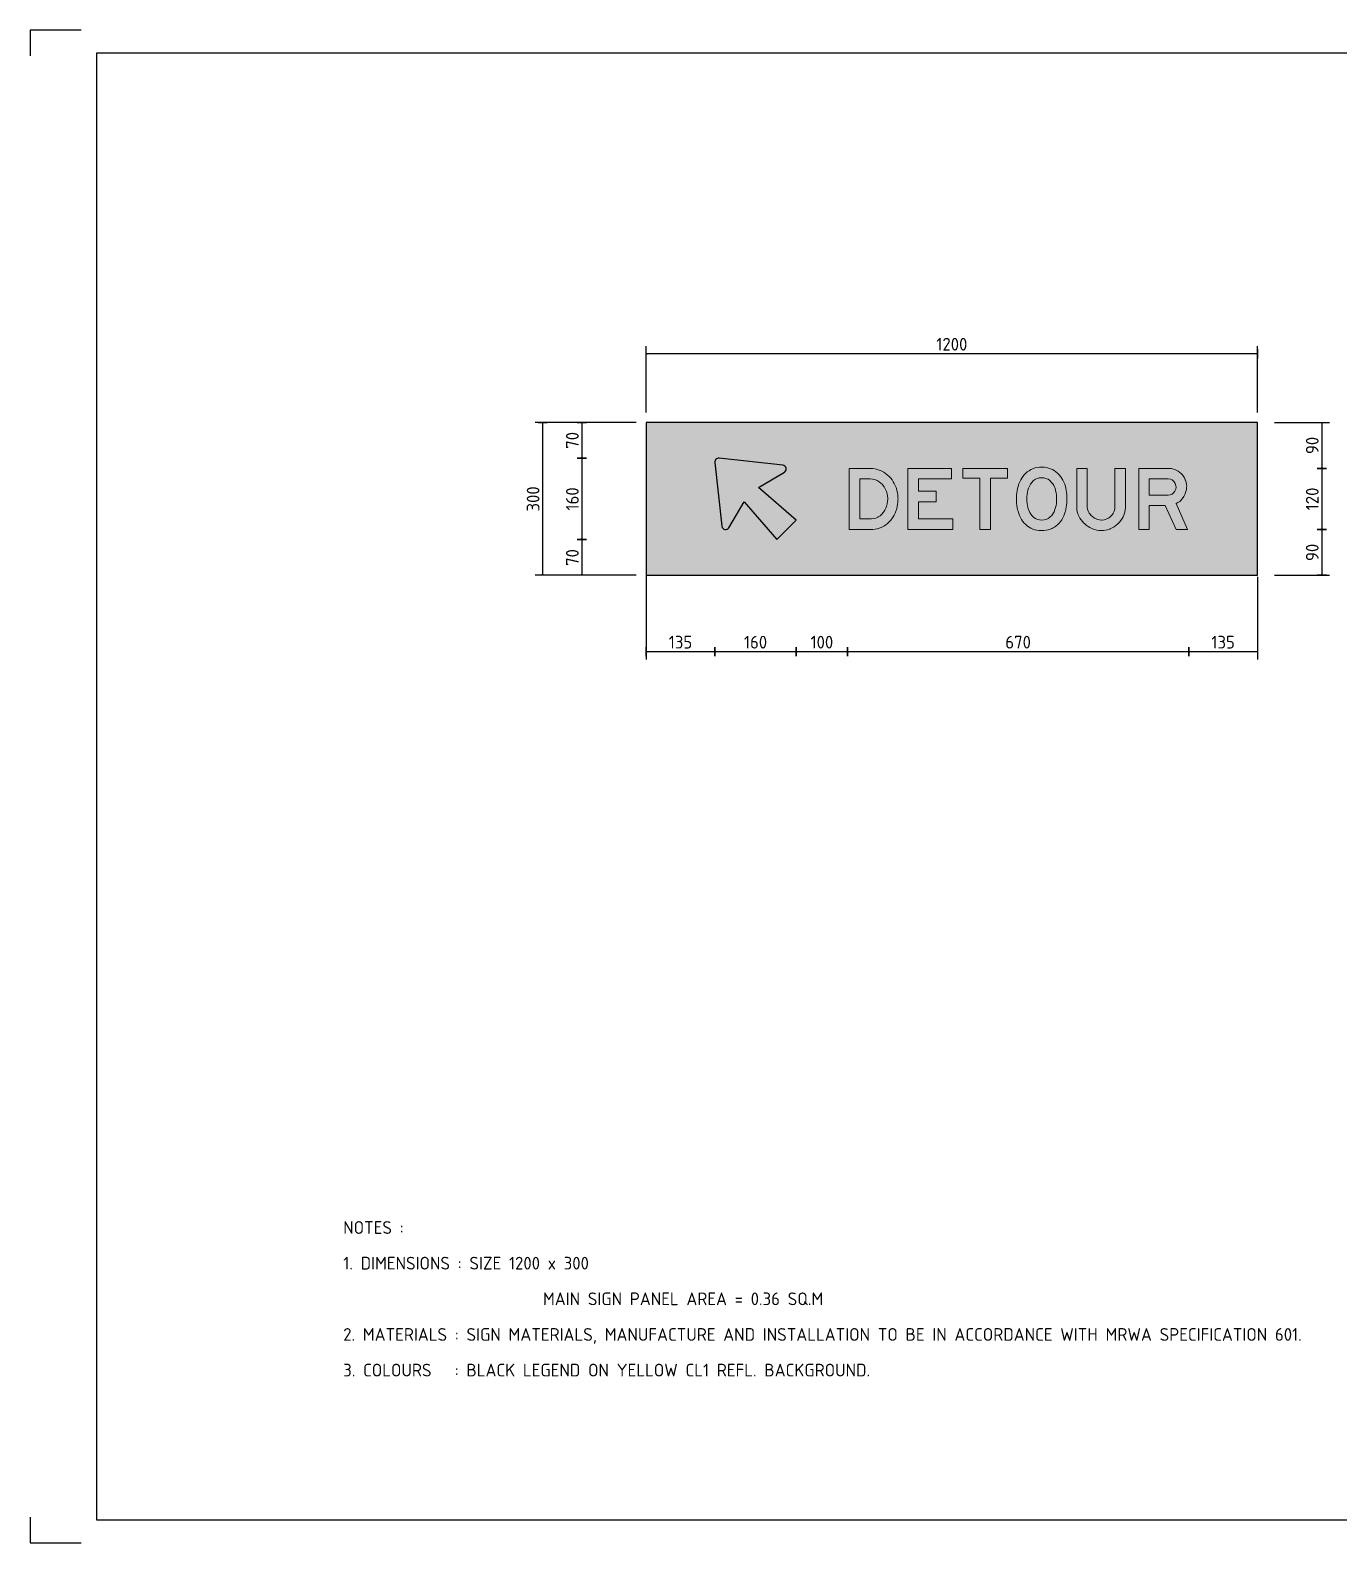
# Model space of a CAD drawing. Extents: x 0 to 420, y 0 to 297.
# Drawn here: x 0 to 256.9, y 0 to 297 of the extents above; entities that cross this region are included whole.
import ezdxf
from ezdxf.enums import TextEntityAlignment as Align

# ---------------------------------------------------------------- set-up
doc = ezdxf.new("R2010")
doc.units = 0
doc.layers.get('0').update_dxf_attribs({"linetype": 'CONTINUOUS'})
doc.layers.get('DEFPOINTS').update_dxf_attribs({"linetype": 'CONTINUOUS'})
for name, color, linetype in [('L25', 1, 'CONTINUOUS'), ('NOTES', 1, 'CONTINUOUS'), ('T25', 1, 'CONTINUOUS'), ('TBLK18', 4, 'CONTINUOUS'), ('TBLK25', 1, 'CONTINUOUS'), ('TBLK35', 3, 'CONTINUOUS'), ('TBLK50', 7, 'CONTINUOUS')]:
    doc.layers.add(name, color=color, linetype=linetype)
doc.layers.add('yellow', color=7, linetype='CONTINUOUS', true_color=0xfedb00)
doc.styles.add('ISO', font='iso3098b.shx')
doc.dimstyles.new('SIGNSDIM', dxfattribs={"dimtxt": 2.5, "dimasz": 0.2, "dimexe": 1.5, "dimexo": 2, "dimtad": 1, "dimdec": 4, "dimlfac": 10, "dimrnd": 1, "dimdsep": 46, "dimtxsty": 'ISO', "dimblk": 'SGNDIM', "dimcen": 2.5, "dimse2": 1, "dimadec": 0, "dimazin": 0, "dimtfac": 1, "dimtdec": 4, "dimtix": 1, "dimtmove": 0, "dimatfit": 3, "dimldrblk": 'SGNDIM', "dimfxl": 1, "dimtolj": 1, "dimtzin": 0, "dimarcsym": 0})

# ---------------------------------------------------------------- blocks, each defined once
blk = doc.blocks.new('SGNDIM')
for p, q in [((0, 0), (-1, 0)), ((0, 4.5), (0, -4.5))]:
    blk.add_line(p, q)
blk = doc.blocks.new('*D3')
at = {"layer": 'DEFPOINTS', "color": 0, "transparency": 16777216}
for p in [(120.94, 219.97), (100.6, 189.97), (120.94, 189.97)]:
    blk.add_point(p, dxfattribs=at)
at = {"layer": 'T25', "color": 0, "lineweight": -2, "transparency": 16777216}
for p, q in [((118.94, 219.97), (99.1, 219.97)), ((100.6, 219.77), (100.6, 190.17)), ((118.94, 189.97), (99.1, 189.97))]:
    blk.add_line(p, q, dxfattribs=at)
at = {"layer": 'T25', "color": 0, "lineweight": -2, "transparency": 16777216, "xscale": 0.2, "yscale": 0.2, "zscale": 0.2}
for p, rotation in [((100.6, 219.97), 90), ((100.6, 189.97), 270)]:
    blk.add_blockref('SGNDIM', p, dxfattribs=dict(at, rotation=rotation))
at = {"layer": 'T25', "color": 0, "transparency": 16777216, "insert": (98.72, 204.97), "char_height": 2.5, "attachment_point": 5, "rotation": 90, "style": 'ISO'}
blk.add_mtext('\\A1;300', dxfattribs=at)
blk = doc.blocks.new('*D4')
at = {"layer": 'DEFPOINTS', "color": 0, "transparency": 16777216}
for p in [(242.29, 219.97), (242.29, 210.97), (253.57, 210.97)]:
    blk.add_point(p, dxfattribs=at)
at = {"layer": 'T25', "color": 0, "lineweight": -2, "transparency": 16777216}
for p, q in [((244.29, 219.97), (255.07, 219.97)), ((253.57, 219.77), (253.57, 211.17))]:
    blk.add_line(p, q, dxfattribs=at)
at = {"layer": 'T25', "color": 0, "lineweight": -2, "transparency": 16777216, "xscale": 0.2, "yscale": 0.2, "zscale": 0.2}
for p, rotation in [((253.57, 219.97), 90), ((253.57, 210.97), 270)]:
    blk.add_blockref('SGNDIM', p, dxfattribs=dict(at, rotation=rotation))
at = {"layer": 'T25', "color": 0, "transparency": 16777216, "insert": (251.7, 215.47), "char_height": 2.5, "attachment_point": 5, "rotation": 90, "style": 'ISO'}
blk.add_mtext('\\A1;90', dxfattribs=at)
blk = doc.blocks.new('*D5')
at = {"layer": 'DEFPOINTS', "color": 0, "transparency": 16777216}
for p in [(241.55, 210.97), (241.55, 198.97), (253.57, 198.97)]:
    blk.add_point(p, dxfattribs=at)
at = {"layer": 'T25', "color": 0, "lineweight": -2, "transparency": 16777216}
blk.add_line((253.57, 210.77), (253.57, 199.17), dxfattribs=at)
at = {"layer": 'T25', "color": 0, "lineweight": -2, "transparency": 16777216, "xscale": 0.2, "yscale": 0.2, "zscale": 0.2}
for p, rotation in [((253.57, 210.97), 90), ((253.57, 198.97), 270)]:
    blk.add_blockref('SGNDIM', p, dxfattribs=dict(at, rotation=rotation))
at = {"layer": 'T25', "color": 0, "transparency": 16777216, "insert": (251.7, 204.97), "char_height": 2.5, "attachment_point": 5, "rotation": 90, "style": 'ISO'}
blk.add_mtext('\\A1;120', dxfattribs=at)
blk = doc.blocks.new('*D6')
at = {"layer": 'DEFPOINTS', "color": 0, "transparency": 16777216}
for p in [(242.29, 198.97), (242.29, 189.97), (253.57, 189.97)]:
    blk.add_point(p, dxfattribs=at)
at = {"layer": 'T25', "color": 0, "lineweight": -2, "transparency": 16777216}
for p, q in [((253.57, 198.77), (253.57, 190.17)), ((244.29, 189.97), (255.07, 189.97))]:
    blk.add_line(p, q, dxfattribs=at)
at = {"layer": 'T25', "color": 0, "lineweight": -2, "transparency": 16777216, "xscale": 0.2, "yscale": 0.2, "zscale": 0.2}
for p, rotation in [((253.57, 198.97), 90), ((253.57, 189.97), 270)]:
    blk.add_blockref('SGNDIM', p, dxfattribs=dict(at, rotation=rotation))
at = {"layer": 'T25', "color": 0, "transparency": 16777216, "insert": (251.7, 194.47), "char_height": 2.5, "attachment_point": 5, "rotation": 90, "style": 'ISO'}
blk.add_mtext('\\A1;90', dxfattribs=at)
blk = doc.blocks.new('*D7')
at = {"layer": 'DEFPOINTS', "color": 0, "transparency": 16777216}
for p in [(120.94, 233.46), (120.94, 219.97), (240.94, 219.97)]:
    blk.add_point(p, dxfattribs=at)
at = {"layer": 'T25', "color": 0, "lineweight": -2, "transparency": 16777216}
for p, q in [((120.94, 221.97), (120.94, 234.96)), ((240.94, 221.97), (240.94, 234.96)), ((240.74, 233.46), (121.14, 233.46))]:
    blk.add_line(p, q, dxfattribs=at)
at = {"layer": 'T25', "color": 0, "lineweight": -2, "transparency": 16777216, "xscale": 0.2, "yscale": 0.2, "zscale": 0.2, "rotation": 180}
blk.add_blockref('SGNDIM', (120.94, 233.46), dxfattribs=at)
at = {"layer": 'T25', "color": 0, "lineweight": -2, "transparency": 16777216, "xscale": 0.2, "yscale": 0.2, "zscale": 0.2}
blk.add_blockref('SGNDIM', (240.94, 233.46), dxfattribs=at)
at = {"layer": 'T25', "color": 0, "transparency": 16777216, "insert": (180.94, 235.34), "char_height": 2.5, "attachment_point": 5, "style": 'ISO'}
blk.add_mtext('\\A1;1200', dxfattribs=at)
blk = doc.blocks.new('*D8')
at = {"layer": 'DEFPOINTS', "color": 0, "transparency": 16777216}
for p in [(134.4, 199.08), (120.94, 191.96), (120.94, 174.97)]:
    blk.add_point(p, dxfattribs=at)
at = {"layer": 'T25', "color": 0, "lineweight": -2, "transparency": 16777216}
for p, q in [((120.94, 189.96), (120.94, 173.47)), ((134.2, 174.97), (121.14, 174.97))]:
    blk.add_line(p, q, dxfattribs=at)
at = {"layer": 'T25', "color": 0, "lineweight": -2, "transparency": 16777216, "xscale": 0.2, "yscale": 0.2, "zscale": 0.2, "rotation": 180}
blk.add_blockref('SGNDIM', (120.94, 174.97), dxfattribs=at)
at = {"layer": 'T25', "color": 0, "lineweight": -2, "transparency": 16777216, "xscale": 0.2, "yscale": 0.2, "zscale": 0.2}
blk.add_blockref('SGNDIM', (134.4, 174.97), dxfattribs=at)
at = {"layer": 'T25', "color": 0, "transparency": 16777216, "insert": (127.67, 176.84), "char_height": 2.5, "attachment_point": 5, "style": 'ISO'}
blk.add_mtext('\\A1;135', dxfattribs=at)
blk = doc.blocks.new('*D9')
at = {"layer": 'DEFPOINTS', "color": 0, "transparency": 16777216}
for p in [(134.4, 179.75), (150.4, 179.75), (134.4, 174.97)]:
    blk.add_point(p, dxfattribs=at)
at = {"layer": 'T25', "color": 0, "lineweight": -2, "transparency": 16777216}
blk.add_line((150.2, 174.97), (134.6, 174.97), dxfattribs=at)
at = {"layer": 'T25', "color": 0, "lineweight": -2, "transparency": 16777216, "xscale": 0.2, "yscale": 0.2, "zscale": 0.2, "rotation": 180}
blk.add_blockref('SGNDIM', (134.4, 174.97), dxfattribs=at)
at = {"layer": 'T25', "color": 0, "lineweight": -2, "transparency": 16777216, "xscale": 0.2, "yscale": 0.2, "zscale": 0.2}
blk.add_blockref('SGNDIM', (150.4, 174.97), dxfattribs=at)
at = {"layer": 'T25', "color": 0, "transparency": 16777216, "insert": (142.4, 176.84), "char_height": 2.5, "attachment_point": 5, "style": 'ISO'}
blk.add_mtext('\\A1;160', dxfattribs=at)
blk = doc.blocks.new('*D10')
at = {"layer": 'DEFPOINTS', "color": 0, "transparency": 16777216}
for p in [(150.4, 195.7), (160.43, 195.7), (150.4, 174.97)]:
    blk.add_point(p, dxfattribs=at)
at = {"layer": 'T25', "color": 0, "lineweight": -2, "transparency": 16777216}
blk.add_line((160.23, 174.97), (150.6, 174.97), dxfattribs=at)
at = {"layer": 'T25', "color": 0, "lineweight": -2, "transparency": 16777216, "xscale": 0.2, "yscale": 0.2, "zscale": 0.2, "rotation": 180}
blk.add_blockref('SGNDIM', (150.4, 174.97), dxfattribs=at)
at = {"layer": 'T25', "color": 0, "lineweight": -2, "transparency": 16777216, "xscale": 0.2, "yscale": 0.2, "zscale": 0.2}
blk.add_blockref('SGNDIM', (160.43, 174.97), dxfattribs=at)
at = {"layer": 'T25', "color": 0, "transparency": 16777216, "insert": (155.42, 176.84), "char_height": 2.5, "attachment_point": 5, "style": 'ISO'}
blk.add_mtext('\\A1;100', dxfattribs=at)
blk = doc.blocks.new('*D11')
at = {"layer": 'DEFPOINTS', "color": 0, "transparency": 16777216}
for p in [(160.43, 208.03), (227.47, 208.03), (160.43, 174.97)]:
    blk.add_point(p, dxfattribs=at)
at = {"layer": 'T25', "color": 0, "lineweight": -2, "transparency": 16777216}
blk.add_line((227.27, 174.97), (160.63, 174.97), dxfattribs=at)
at = {"layer": 'T25', "color": 0, "lineweight": -2, "transparency": 16777216, "xscale": 0.2, "yscale": 0.2, "zscale": 0.2, "rotation": 180}
blk.add_blockref('SGNDIM', (160.43, 174.97), dxfattribs=at)
at = {"layer": 'T25', "color": 0, "lineweight": -2, "transparency": 16777216, "xscale": 0.2, "yscale": 0.2, "zscale": 0.2}
blk.add_blockref('SGNDIM', (227.47, 174.97), dxfattribs=at)
at = {"layer": 'T25', "color": 0, "transparency": 16777216, "insert": (193.95, 176.84), "char_height": 2.5, "attachment_point": 5, "style": 'ISO'}
blk.add_mtext('\\A1;670', dxfattribs=at)
blk = doc.blocks.new('*D12')
at = {"layer": 'DEFPOINTS', "color": 0, "transparency": 16777216}
for p in [(227.47, 191.69), (240.94, 191.69), (227.47, 174.97)]:
    blk.add_point(p, dxfattribs=at)
at = {"layer": 'T25', "color": 0, "lineweight": -2, "transparency": 16777216}
for p, q in [((240.94, 189.69), (240.94, 173.47)), ((240.74, 174.97), (227.67, 174.97))]:
    blk.add_line(p, q, dxfattribs=at)
at = {"layer": 'T25', "color": 0, "lineweight": -2, "transparency": 16777216, "xscale": 0.2, "yscale": 0.2, "zscale": 0.2, "rotation": 180}
blk.add_blockref('SGNDIM', (227.47, 174.97), dxfattribs=at)
at = {"layer": 'T25', "color": 0, "lineweight": -2, "transparency": 16777216, "xscale": 0.2, "yscale": 0.2, "zscale": 0.2}
blk.add_blockref('SGNDIM', (240.94, 174.97), dxfattribs=at)
at = {"layer": 'T25', "color": 0, "transparency": 16777216, "insert": (234.2, 176.84), "char_height": 2.5, "attachment_point": 5, "style": 'ISO'}
blk.add_mtext('\\A1;135', dxfattribs=at)
blk = doc.blocks.new('*D13')
at = {"layer": 'DEFPOINTS', "color": 0, "transparency": 16777216}
for p in [(120.69, 219.97), (108.3, 212.97), (120.69, 212.97)]:
    blk.add_point(p, dxfattribs=at)
at = {"layer": 'T25', "color": 0, "lineweight": -2, "transparency": 16777216}
for p, q in [((118.69, 219.97), (106.8, 219.97)), ((108.3, 219.77), (108.3, 213.17))]:
    blk.add_line(p, q, dxfattribs=at)
at = {"layer": 'T25', "color": 0, "lineweight": -2, "transparency": 16777216, "xscale": 0.2, "yscale": 0.2, "zscale": 0.2}
for p, rotation in [((108.3, 219.97), 90), ((108.3, 212.97), 270)]:
    blk.add_blockref('SGNDIM', p, dxfattribs=dict(at, rotation=rotation))
at = {"layer": 'T25', "color": 0, "transparency": 16777216, "insert": (106.43, 216.47), "char_height": 2.5, "attachment_point": 5, "rotation": 90, "style": 'ISO'}
blk.add_mtext('\\A1;70', dxfattribs=at)
blk = doc.blocks.new('*D14')
at = {"layer": 'DEFPOINTS', "color": 0, "transparency": 16777216}
for p in [(124.61, 212.97), (108.3, 196.97), (124.61, 196.97)]:
    blk.add_point(p, dxfattribs=at)
at = {"layer": 'T25', "color": 0, "lineweight": -2, "transparency": 16777216}
blk.add_line((108.3, 212.77), (108.3, 197.17), dxfattribs=at)
at = {"layer": 'T25', "color": 0, "lineweight": -2, "transparency": 16777216, "xscale": 0.2, "yscale": 0.2, "zscale": 0.2}
for p, rotation in [((108.3, 212.97), 90), ((108.3, 196.97), 270)]:
    blk.add_blockref('SGNDIM', p, dxfattribs=dict(at, rotation=rotation))
at = {"layer": 'T25', "color": 0, "transparency": 16777216, "insert": (106.43, 204.97), "char_height": 2.5, "attachment_point": 5, "rotation": 90, "style": 'ISO'}
blk.add_mtext('\\A1;160', dxfattribs=at)
blk = doc.blocks.new('*D15')
at = {"layer": 'DEFPOINTS', "color": 0, "transparency": 16777216}
for p in [(120.69, 196.97), (108.3, 189.97), (120.69, 189.97)]:
    blk.add_point(p, dxfattribs=at)
at = {"layer": 'T25', "color": 0, "lineweight": -2, "transparency": 16777216}
for p, q in [((108.3, 196.77), (108.3, 190.17)), ((118.69, 189.97), (106.8, 189.97))]:
    blk.add_line(p, q, dxfattribs=at)
at = {"layer": 'T25', "color": 0, "lineweight": -2, "transparency": 16777216, "xscale": 0.2, "yscale": 0.2, "zscale": 0.2}
for p, rotation in [((108.3, 196.97), 90), ((108.3, 189.97), 270)]:
    blk.add_blockref('SGNDIM', p, dxfattribs=dict(at, rotation=rotation))
at = {"layer": 'T25', "color": 0, "transparency": 16777216, "insert": (106.43, 193.47), "char_height": 2.5, "attachment_point": 5, "rotation": 90, "style": 'ISO'}
blk.add_mtext('\\A1;70', dxfattribs=at)
blk = doc.blocks.new('A3BBLK')
at = {"layer": 'TBLK25'}
for p, q in [((10, 297), (0, 297)), ((0, 297), (0, 292)), ((0, 5), (0, 0)), ((0, 0), (10, 0))]:
    blk.add_line(p, q, dxfattribs=at)
at = {"layer": 'TBLK50'}
for p, q in [((415.5, 292.5), (13, 292.5)), ((13, 292.5), (13, 4.5)), ((13, 4.5), (415.5, 4.5))]:
    blk.add_line(p, q, dxfattribs=at)
blk = doc.blocks.new('a3_in_vtblk std dwg')
blk.add_blockref('A3BBLK', (0, 0))
at = {"layer": 'TBLK18', "style": 'ISO'}
blk.add_attdef('MR_DIRECTORATE', text='', height=1.5, dxfattribs=at).set_placement((381.5, 68.12), align=Align.CENTER)
for tag, p in [('STREET_NAME', (355.51, 62.1)), ('SUBURB_POSTCODE', (388.49, 62.1)), ('TELEPHONE_NO.', (368.31, 59.84)), ('FAX_NO.', (393.56, 59.84))]:
    blk.add_attdef(tag, p, '', height=1.5, dxfattribs=at)
at = {"layer": 'TBLK25', "style": 'ISO'}
for tag, height, p in [('MR_BRANCH', 2, (381.5, 65.2)), ('ROAD_SECTION', 1.75, (384.5, 29.16)), ('SLK', 1.75, (384.5, 26.11)), ('CHAINAGE', 1.75, (384.5, 19.21))]:
    blk.add_attdef(tag, text='', height=height, dxfattribs=at).set_placement(p, align=Align.CENTER)
for tag, p, height in [('FILE_NUMBER', (371.77, 54.24), 2.5), ('DESIGNED_/_DRAWN', (371.77, 49.49), 2), ('VERIFIED', (371.77, 44.49), 2), ('APPROVED', (371.77, 39.49), 2), ('LOCAL_AUTHORITY', (370.48, 16.73), 1.25)]:
    blk.add_attdef(tag, p, '', height=height, dxfattribs=at)
at = {"layer": 'TBLK35', "style": 'ISO', "width": 0.9}
for tag, p in [('ROAD_PROJECT&NUMBER', (384.5, 32.23)), ('DRAWING_DESCRIPTION', (384.5, 22.29))]:
    blk.add_attdef(tag, text='', height=2.5, dxfattribs=at).set_placement(p, align=Align.CENTER)
at = {"layer": 'TBLK50', "style": 'ISO'}
blk.add_attdef('MRWA_DRG_NUMBER', (356.29, 6.08), '', height=5, dxfattribs=at)

msp = doc.modelspace()

# ---------------------------------------------------------------- hatches: boundary and pattern name
at = {"layer": 'L25'}
h = msp.add_hatch(color=256, dxfattribs=at)
edge = h.paths.add_edge_path()
edge.add_line((150.404607, 200.782299), (142.969435, 207.226115))
edge.add_line((142.969435, 207.226115), (148.061318, 210.209401))
edge.add_arc((147.659313, 210.848379), 0.754917, 302.1756019, 442.30394828)
edge.add_line((147.760409, 211.596496), (135.254068, 212.969143))
edge.add_arc((135.152971, 212.221026), 0.754917, 82.30394828, 187.69605172)
edge.add_line((134.404854, 212.119929), (135.777501, 199.613588))
edge.add_arc((136.525619, 199.714685), 0.754917, 187.69605172, 327.8243981)
edge.add_line((137.164596, 199.312679), (140.147882, 204.404563))
edge.add_line((140.147882, 204.404563), (146.591698, 196.96939))
edge.add_line((146.591698, 196.96939), (150.404607, 200.782299))
h = msp.add_hatch(color=256, dxfattribs=at)
h.paths.add_polyline_path([(223.405053, 210.968305), (217.636308, 210.968305), (217.636308, 198.970476), (219.685021, 198.970476), (219.685021, 203.660951), (222.828593, 203.660951), (224.96025, 198.970476), (227.19144, 198.970476), (224.96025, 204.042493), (225.333497, 204.241558), (225.677714, 204.494537), (225.810424, 204.610658), (226.100728, 204.921698), (226.357854, 205.261767), (226.473975, 205.444244), (226.67304, 205.825786), (226.830634, 206.219769), (226.892842, 206.414687), (226.992374, 206.841848), (227.037993, 207.260714), (227.042141, 207.393424), (227.01311, 207.816438), (226.938461, 208.235305), (226.809898, 208.641729), (226.772573, 208.737115), (226.585949, 209.122804), (226.357854, 209.48361), (226.092434, 209.811238), (226.026078, 209.885887), (225.719186, 210.163749), (225.374969, 210.408434), (224.997575, 210.61994), (224.873159, 210.673854), (224.483323, 210.819006), (224.076898, 210.914391), (223.64559, 210.96001)])
h.paths.add_polyline_path([(219.685021, 205.70137), (219.685021, 208.919591), (223.405053, 208.919591), (223.836361, 208.861531), (224.205461, 208.691496), (224.263522, 208.650024), (224.574561, 208.351426), (224.790215, 207.998915), (224.93122, 207.571754), (224.96025, 207.293892), (224.902189, 206.887467), (224.744596, 206.522514), (224.48747, 206.182444), (224.172283, 205.925318), (223.7783, 205.751136), (223.405053, 205.70137)], flags=16)
h.paths.add_polyline_path([(215.027723, 210.968305), (212.941685, 210.968305), (212.941685, 203.399678), (212.908508, 202.972517), (212.804828, 202.570239), (212.630646, 202.18455), (212.585027, 202.109901), (212.336195, 201.765684), (212.041745, 201.467086), (211.697528, 201.214107), (211.627025, 201.172635), (211.241336, 200.990159), (210.839059, 200.874037), (210.420192, 200.828418), (210.337248, 200.828418), (209.918382, 200.857449), (209.516104, 200.956981), (209.117974, 201.122869), (208.972822, 201.201666), (208.612016, 201.438056), (208.296829, 201.715918), (208.023115, 202.035251), (207.911141, 202.192845), (207.703781, 202.574386), (207.571071, 202.96837), (207.51301, 203.378942), (207.508863, 203.503358), (207.508863, 210.968305), (205.468444, 210.968305), (205.468444, 203.287704), (205.493327, 202.86469), (205.563829, 202.449971), (205.679951, 202.043546), (205.845839, 201.649562), (205.879016, 201.574913), (206.082229, 201.20996), (206.318619, 200.857449), (206.584039, 200.525673), (206.882637, 200.214634), (206.994611, 200.110954), (207.322239, 199.833092), (207.670603, 199.580113), (208.031409, 199.360312), (208.408804, 199.169541), (208.56225, 199.103186), (208.976969, 198.94974), (209.391688, 198.837766), (209.80226, 198.767264), (210.21698, 198.74238), (210.266746, 198.74238), (210.68976, 198.758969), (211.104479, 198.821177), (211.515051, 198.92071), (211.925623, 199.061714), (212.041745, 199.11148), (212.431581, 199.293957), (212.800681, 199.505464), (213.149045, 199.746001), (213.476673, 200.015569), (213.580353, 200.110954), (213.874804, 200.417846), (214.140224, 200.749622), (214.376614, 201.102133), (214.583974, 201.47538), (214.642034, 201.599796), (214.799628, 201.993779), (214.915749, 202.400204), (214.990399, 202.814924), (215.027723, 203.242084), (215.027723, 203.399678)])
h.paths.add_polyline_path([(202.316578, 209.334311), (202.266811, 209.396518), (201.997244, 209.732441), (201.698646, 210.031039), (201.375165, 210.300606), (201.026801, 210.541144), (200.699172, 210.727767), (200.325925, 210.897802), (199.936089, 211.026365), (199.525517, 211.125898), (199.102503, 211.183959), (198.654606, 211.208842), (198.57581, 211.208842), (198.13206, 211.192253), (197.700752, 211.138339), (197.29018, 211.047101), (196.896197, 210.918538), (196.522949, 210.756798), (196.469036, 210.727767), (196.099936, 210.516261), (195.755719, 210.275723), (195.436385, 210.002009), (195.141934, 209.695116), (194.893103, 209.388224), (194.66086, 209.048154), (194.449353, 208.687349), (194.262729, 208.309954), (194.100989, 207.907676), (193.959984, 207.48881), (193.930954, 207.389277), (193.831421, 206.987), (193.748477, 206.576427), (193.682122, 206.157561), (193.64065, 205.7304), (193.615767, 205.294945), (193.61162, 204.967317), (193.619914, 204.523567), (193.648945, 204.088112), (193.698711, 203.665098), (193.765066, 203.246232), (193.852157, 202.839807), (193.930954, 202.537062), (194.067811, 202.109901), (194.221257, 201.703476), (194.403734, 201.317787), (194.606946, 200.956981), (194.830895, 200.612764), (194.876514, 200.550556), (195.141934, 200.218781), (195.440532, 199.916036), (195.759866, 199.646468), (196.10823, 199.405931), (196.440005, 199.219308), (196.809106, 199.05342), (197.198942, 198.924857), (197.605367, 198.825324), (198.032527, 198.767264), (198.480424, 198.74238), (198.57581, 198.74238), (199.027854, 198.758969), (199.459162, 198.812883), (199.873881, 198.899974), (200.267864, 199.020242), (200.641112, 199.177836), (200.728203, 199.219308), (201.097303, 199.434962), (201.445667, 199.675499), (201.765001, 199.949213), (202.059452, 200.256106), (202.295842, 200.550556), (202.523937, 200.890626), (202.731297, 201.251432), (202.913773, 201.632974), (203.071367, 202.035251), (203.212371, 202.458265), (203.233107, 202.537062), (203.33264, 202.939339), (203.411436, 203.345764), (203.473644, 203.764631), (203.515116, 204.195939), (203.539999, 204.631394), (203.544147, 204.967317), (203.535852, 205.415213), (203.506822, 205.854816), (203.457056, 206.281977), (203.3907, 206.696696), (203.303609, 207.103121), (203.220666, 207.41416), (203.087955, 207.837174), (202.926215, 208.243599), (202.747886, 208.625141), (202.540526, 208.990094)])
h.paths.add_polyline_path([(198.57581, 200.815977), (198.136207, 200.849154), (197.729782, 200.94454), (197.356535, 201.10628), (197.016465, 201.334376), (196.979141, 201.367553), (196.688837, 201.641268), (196.435858, 201.960602), (196.216057, 202.325555), (196.033581, 202.73198), (195.983814, 202.872984), (195.863546, 203.258673), (195.76816, 203.660951), (195.701805, 204.079817), (195.660333, 204.515273), (195.647892, 204.967317), (195.660333, 205.423508), (195.701805, 205.858963), (195.76816, 206.27783), (195.863546, 206.680107), (195.983814, 207.065796), (195.987961, 207.082385), (196.162144, 207.501251), (196.37365, 207.874499), (196.618335, 208.210421), (196.900344, 208.500725), (196.995729, 208.583669), (197.335799, 208.820059), (197.709046, 208.990094), (198.111324, 209.097921), (198.542632, 209.135245), (198.57581, 209.135245), (199.015412, 209.102068), (199.421837, 209.002535), (199.799232, 208.8325), (199.824115, 208.820059), (200.164185, 208.579522), (200.46693, 208.289218), (200.736497, 207.945001), (200.748939, 207.928412), (200.956298, 207.575901), (201.126333, 207.190212), (201.271485, 206.775493), (201.317104, 206.597163), (201.404195, 206.194886), (201.462256, 205.780166), (201.495433, 205.348858), (201.503728, 204.967317), (201.491286, 204.51942), (201.453961, 204.083965), (201.387606, 203.665098), (201.292221, 203.258673), (201.171952, 202.872984), (200.99777, 202.449971), (200.790411, 202.072576), (200.549873, 201.740801), (200.272012, 201.450497), (200.176626, 201.367553), (199.836556, 201.131163), (199.467456, 200.961128), (199.065178, 200.853301), (198.629723, 200.815977)], flags=16)
h.paths.add_polyline_path([(168.948265, 209.044007), (168.865321, 209.139393), (168.575017, 209.446285), (168.263978, 209.728294), (167.928055, 209.98542), (167.571397, 210.213515), (167.189855, 210.416728), (167.048851, 210.483083), (166.675603, 210.636529), (166.28162, 210.760945), (165.875195, 210.85633), (165.452181, 210.922685), (165.016726, 210.96001), (164.643479, 210.968305), (160.807325, 210.968305), (160.807325, 198.970476), (164.971107, 198.970476), (165.419004, 198.987065), (165.850312, 199.036831), (166.265031, 199.115628), (166.663162, 199.231749), (167.048851, 199.376901), (167.202297, 199.45155), (167.583838, 199.650616), (167.944644, 199.878711), (168.280567, 200.13169), (168.595753, 200.413699), (168.886057, 200.724738), (168.915087, 200.757916), (169.172213, 201.085544), (169.404456, 201.433908), (169.615963, 201.803009), (169.802587, 202.188698), (169.964327, 202.595122), (169.98921, 202.673919), (170.117773, 203.080344), (170.217306, 203.490916), (170.291955, 203.909782), (170.341722, 204.332796), (170.362458, 204.759957), (170.366605, 204.909256), (170.354163, 205.344711), (170.312691, 205.771872), (170.250483, 206.190738), (170.159245, 206.605458), (170.047271, 207.011883), (169.985063, 207.194359), (169.82747, 207.596637), (169.644993, 207.986473), (169.437634, 208.355573), (169.205391, 208.708084)])
h.paths.add_polyline_path([(162.86848, 201.056514), (162.86848, 208.882267), (164.917193, 208.882267), (165.348502, 208.853236), (165.763221, 208.770292), (166.157204, 208.625141), (166.306503, 208.554638), (166.675603, 208.338984), (167.007379, 208.077711), (167.310124, 207.779113), (167.401362, 207.671286), (167.650193, 207.327069), (167.865847, 206.962116), (168.04003, 206.57228), (168.106385, 206.398098), (168.222506, 205.991673), (168.30545, 205.576954), (168.346922, 205.149793), (168.351069, 204.909256), (168.330333, 204.490389), (168.268125, 204.071523), (168.160298, 203.652657), (168.122973, 203.532388), (167.96538, 203.134257), (167.770462, 202.752716), (167.538219, 202.400204), (167.451128, 202.279936), (167.160825, 201.956455), (166.845638, 201.674446), (166.497274, 201.442203), (166.393594, 201.384142), (166.007905, 201.214107), (165.60148, 201.10628), (165.178467, 201.056514), (165.066492, 201.056514)], flags=16)
h.paths.add_polyline_path([(191.894682, 210.968305), (183.081898, 210.968305), (183.081898, 209.023271), (186.424535, 209.023271), (186.424535, 198.970476), (188.51472, 198.970476), (188.51472, 209.023271), (191.894682, 209.023271)])
h.paths.add_polyline_path([(180.883885, 210.968305), (172.286755, 210.968305), (172.286755, 198.970476), (181.09954, 198.970476), (181.09954, 201.056514), (174.360351, 201.056514), (174.360351, 204.407446), (177.885465, 204.407446), (177.885465, 206.493484), (174.360351, 206.493484), (174.360351, 208.882267), (180.883885, 208.882267)])
at = {"layer": 'yellow'}
h = msp.add_hatch(color=256, dxfattribs=at)
h.paths.add_polyline_path([(240.938092, 189.96939), (240.938092, 219.96939), (120.938092, 219.96939), (120.938092, 189.96939)])
edge = h.paths.add_edge_path(flags=16)
edge.add_line((150.404607, 200.782299), (142.969435, 207.226115))
edge.add_line((142.969435, 207.226115), (148.061318, 210.209401))
edge.add_arc((147.659313, 210.848379), 0.754917, 302.1756019, 442.30394828)
edge.add_line((147.760409, 211.596496), (135.254068, 212.969143))
edge.add_arc((135.152971, 212.221026), 0.754917, 82.30394828, 187.69605172)
edge.add_line((134.404854, 212.119929), (135.777501, 199.613588))
edge.add_arc((136.525619, 199.714685), 0.754917, 187.69605172, 327.8243981)
edge.add_line((137.164596, 199.312679), (140.147882, 204.404563))
edge.add_line((140.147882, 204.404563), (146.591698, 196.96939))
edge.add_line((146.591698, 196.96939), (150.404607, 200.782299))
h.paths.add_polyline_path([(180.883885, 210.968305), (172.286755, 210.968305), (172.286755, 198.970476), (181.09954, 198.970476), (181.09954, 201.056514), (174.360351, 201.056514), (174.360351, 204.407446), (177.885465, 204.407446), (177.885465, 206.493484), (174.360351, 206.493484), (174.360351, 208.882267), (180.883885, 208.882267)], flags=16)
h.paths.add_polyline_path([(191.894682, 210.968305), (183.081898, 210.968305), (183.081898, 209.023271), (186.424535, 209.023271), (186.424535, 198.970476), (188.51472, 198.970476), (188.51472, 209.023271), (191.894682, 209.023271)], flags=16)
h.paths.add_polyline_path([(162.86848, 201.056514), (162.86848, 208.882267), (164.917193, 208.882267), (165.348502, 208.853236), (165.763221, 208.770292), (166.157204, 208.625141), (166.306503, 208.554638), (166.675603, 208.338984), (167.007379, 208.077711), (167.310124, 207.779113), (167.401362, 207.671286), (167.650193, 207.327069), (167.865847, 206.962116), (168.04003, 206.57228), (168.106385, 206.398098), (168.222506, 205.991673), (168.30545, 205.576954), (168.346922, 205.149793), (168.351069, 204.909256), (168.330333, 204.490389), (168.268125, 204.071523), (168.160298, 203.652657), (168.122973, 203.532388), (167.96538, 203.134257), (167.770462, 202.752716), (167.538219, 202.400204), (167.451128, 202.279936), (167.160825, 201.956455), (166.845638, 201.674446), (166.497274, 201.442203), (166.393594, 201.384142), (166.007905, 201.214107), (165.60148, 201.10628), (165.178467, 201.056514), (165.066492, 201.056514)], flags=0)
h.paths.add_polyline_path([(168.948265, 209.044007), (168.865321, 209.139393), (168.575017, 209.446285), (168.263978, 209.728294), (167.928055, 209.98542), (167.571397, 210.213515), (167.189855, 210.416728), (167.048851, 210.483083), (166.675603, 210.636529), (166.28162, 210.760945), (165.875195, 210.85633), (165.452181, 210.922685), (165.016726, 210.96001), (164.643479, 210.968305), (160.807325, 210.968305), (160.807325, 198.970476), (164.971107, 198.970476), (165.419004, 198.987065), (165.850312, 199.036831), (166.265031, 199.115628), (166.663162, 199.231749), (167.048851, 199.376901), (167.202297, 199.45155), (167.583838, 199.650616), (167.944644, 199.878711), (168.280567, 200.13169), (168.595753, 200.413699), (168.886057, 200.724738), (168.915087, 200.757916), (169.172213, 201.085544), (169.404456, 201.433908), (169.615963, 201.803009), (169.802587, 202.188698), (169.964327, 202.595122), (169.98921, 202.673919), (170.117773, 203.080344), (170.217306, 203.490916), (170.291955, 203.909782), (170.341722, 204.332796), (170.362458, 204.759957), (170.366605, 204.909256), (170.354163, 205.344711), (170.312691, 205.771872), (170.250483, 206.190738), (170.159245, 206.605458), (170.047271, 207.011883), (169.985063, 207.194359), (169.82747, 207.596637), (169.644993, 207.986473), (169.437634, 208.355573), (169.205391, 208.708084)], flags=16)
h.paths.add_polyline_path([(198.57581, 200.815977), (198.136207, 200.849154), (197.729782, 200.94454), (197.356535, 201.10628), (197.016465, 201.334376), (196.979141, 201.367553), (196.688837, 201.641268), (196.435858, 201.960602), (196.216057, 202.325555), (196.033581, 202.73198), (195.983814, 202.872984), (195.863546, 203.258673), (195.76816, 203.660951), (195.701805, 204.079817), (195.660333, 204.515273), (195.647892, 204.967317), (195.660333, 205.423508), (195.701805, 205.858963), (195.76816, 206.27783), (195.863546, 206.680107), (195.983814, 207.065796), (195.987961, 207.082385), (196.162144, 207.501251), (196.37365, 207.874499), (196.618335, 208.210421), (196.900344, 208.500725), (196.995729, 208.583669), (197.335799, 208.820059), (197.709046, 208.990094), (198.111324, 209.097921), (198.542632, 209.135245), (198.57581, 209.135245), (199.015412, 209.102068), (199.421837, 209.002535), (199.799232, 208.8325), (199.824115, 208.820059), (200.164185, 208.579522), (200.46693, 208.289218), (200.736497, 207.945001), (200.748939, 207.928412), (200.956298, 207.575901), (201.126333, 207.190212), (201.271485, 206.775493), (201.317104, 206.597163), (201.404195, 206.194886), (201.462256, 205.780166), (201.495433, 205.348858), (201.503728, 204.967317), (201.491286, 204.51942), (201.453961, 204.083965), (201.387606, 203.665098), (201.292221, 203.258673), (201.171952, 202.872984), (200.99777, 202.449971), (200.790411, 202.072576), (200.549873, 201.740801), (200.272012, 201.450497), (200.176626, 201.367553), (199.836556, 201.131163), (199.467456, 200.961128), (199.065178, 200.853301), (198.629723, 200.815977)], flags=0)
h.paths.add_polyline_path([(202.316578, 209.334311), (202.266811, 209.396518), (201.997244, 209.732441), (201.698646, 210.031039), (201.375165, 210.300606), (201.026801, 210.541144), (200.699172, 210.727767), (200.325925, 210.897802), (199.936089, 211.026365), (199.525517, 211.125898), (199.102503, 211.183959), (198.654606, 211.208842), (198.57581, 211.208842), (198.13206, 211.192253), (197.700752, 211.138339), (197.29018, 211.047101), (196.896197, 210.918538), (196.522949, 210.756798), (196.469036, 210.727767), (196.099936, 210.516261), (195.755719, 210.275723), (195.436385, 210.002009), (195.141934, 209.695116), (194.893103, 209.388224), (194.66086, 209.048154), (194.449353, 208.687349), (194.262729, 208.309954), (194.100989, 207.907676), (193.959984, 207.48881), (193.930954, 207.389277), (193.831421, 206.987), (193.748477, 206.576427), (193.682122, 206.157561), (193.64065, 205.7304), (193.615767, 205.294945), (193.61162, 204.967317), (193.619914, 204.523567), (193.648945, 204.088112), (193.698711, 203.665098), (193.765066, 203.246232), (193.852157, 202.839807), (193.930954, 202.537062), (194.067811, 202.109901), (194.221257, 201.703476), (194.403734, 201.317787), (194.606946, 200.956981), (194.830895, 200.612764), (194.876514, 200.550556), (195.141934, 200.218781), (195.440532, 199.916036), (195.759866, 199.646468), (196.10823, 199.405931), (196.440005, 199.219308), (196.809106, 199.05342), (197.198942, 198.924857), (197.605367, 198.825324), (198.032527, 198.767264), (198.480424, 198.74238), (198.57581, 198.74238), (199.027854, 198.758969), (199.459162, 198.812883), (199.873881, 198.899974), (200.267864, 199.020242), (200.641112, 199.177836), (200.728203, 199.219308), (201.097303, 199.434962), (201.445667, 199.675499), (201.765001, 199.949213), (202.059452, 200.256106), (202.295842, 200.550556), (202.523937, 200.890626), (202.731297, 201.251432), (202.913773, 201.632974), (203.071367, 202.035251), (203.212371, 202.458265), (203.233107, 202.537062), (203.33264, 202.939339), (203.411436, 203.345764), (203.473644, 203.764631), (203.515116, 204.195939), (203.539999, 204.631394), (203.544147, 204.967317), (203.535852, 205.415213), (203.506822, 205.854816), (203.457056, 206.281977), (203.3907, 206.696696), (203.303609, 207.103121), (203.220666, 207.41416), (203.087955, 207.837174), (202.926215, 208.243599), (202.747886, 208.625141), (202.540526, 208.990094)], flags=16)
h.paths.add_polyline_path([(215.027723, 210.968305), (212.941685, 210.968305), (212.941685, 203.399678), (212.908508, 202.972517), (212.804828, 202.570239), (212.630646, 202.18455), (212.585027, 202.109901), (212.336195, 201.765684), (212.041745, 201.467086), (211.697528, 201.214107), (211.627025, 201.172635), (211.241336, 200.990159), (210.839059, 200.874037), (210.420192, 200.828418), (210.337248, 200.828418), (209.918382, 200.857449), (209.516104, 200.956981), (209.117974, 201.122869), (208.972822, 201.201666), (208.612016, 201.438056), (208.296829, 201.715918), (208.023115, 202.035251), (207.911141, 202.192845), (207.703781, 202.574386), (207.571071, 202.96837), (207.51301, 203.378942), (207.508863, 203.503358), (207.508863, 210.968305), (205.468444, 210.968305), (205.468444, 203.287704), (205.493327, 202.86469), (205.563829, 202.449971), (205.679951, 202.043546), (205.845839, 201.649562), (205.879016, 201.574913), (206.082229, 201.20996), (206.318619, 200.857449), (206.584039, 200.525673), (206.882637, 200.214634), (206.994611, 200.110954), (207.322239, 199.833092), (207.670603, 199.580113), (208.031409, 199.360312), (208.408804, 199.169541), (208.56225, 199.103186), (208.976969, 198.94974), (209.391688, 198.837766), (209.80226, 198.767264), (210.21698, 198.74238), (210.266746, 198.74238), (210.68976, 198.758969), (211.104479, 198.821177), (211.515051, 198.92071), (211.925623, 199.061714), (212.041745, 199.11148), (212.431581, 199.293957), (212.800681, 199.505464), (213.149045, 199.746001), (213.476673, 200.015569), (213.580353, 200.110954), (213.874804, 200.417846), (214.140224, 200.749622), (214.376614, 201.102133), (214.583974, 201.47538), (214.642034, 201.599796), (214.799628, 201.993779), (214.915749, 202.400204), (214.990399, 202.814924), (215.027723, 203.242084), (215.027723, 203.399678)], flags=16)
h.paths.add_polyline_path([(219.685021, 205.70137), (219.685021, 208.919591), (223.405053, 208.919591), (223.836361, 208.861531), (224.205461, 208.691496), (224.263522, 208.650024), (224.574561, 208.351426), (224.790215, 207.998915), (224.93122, 207.571754), (224.96025, 207.293892), (224.902189, 206.887467), (224.744596, 206.522514), (224.48747, 206.182444), (224.172283, 205.925318), (223.7783, 205.751136), (223.405053, 205.70137)], flags=0)
h.paths.add_polyline_path([(223.405053, 210.968305), (217.636308, 210.968305), (217.636308, 198.970476), (219.685021, 198.970476), (219.685021, 203.660951), (222.828593, 203.660951), (224.96025, 198.970476), (227.19144, 198.970476), (224.96025, 204.042493), (225.333497, 204.241558), (225.677714, 204.494537), (225.810424, 204.610658), (226.100728, 204.921698), (226.357854, 205.261767), (226.473975, 205.444244), (226.67304, 205.825786), (226.830634, 206.219769), (226.892842, 206.414687), (226.992374, 206.841848), (227.037993, 207.260714), (227.042141, 207.393424), (227.01311, 207.816438), (226.938461, 208.235305), (226.809898, 208.641729), (226.772573, 208.737115), (226.585949, 209.122804), (226.357854, 209.48361), (226.092434, 209.811238), (226.026078, 209.885887), (225.719186, 210.163749), (225.374969, 210.408434), (224.997575, 210.61994), (224.873159, 210.673854), (224.483323, 210.819006), (224.076898, 210.914391), (223.64559, 210.96001)], flags=16)

# ---------------------------------------------------------------- linework, layer by layer
at = {"color": 1, "lineweight": 0}
for points in [[(168.948265, 209.044007), (168.865321, 209.139393), (168.575017, 209.446285), (168.263978, 209.728294), (167.928055, 209.98542), (167.571397, 210.213515), (167.189855, 210.416728), (167.048851, 210.483083), (166.675603, 210.636529), (166.28162, 210.760945), (165.875195, 210.85633), (165.452181, 210.922685), (165.016726, 210.96001), (164.643479, 210.968305), (160.807325, 210.968305), (160.807325, 198.970476), (164.971107, 198.970476), (165.419004, 198.987065), (165.850312, 199.036831), (166.265031, 199.115628), (166.663162, 199.231749), (167.048851, 199.376901), (167.202297, 199.45155), (167.583838, 199.650616), (167.944644, 199.878711), (168.280567, 200.13169), (168.595753, 200.413699), (168.886057, 200.724738), (168.915087, 200.757916), (169.172213, 201.085544), (169.404456, 201.433908), (169.615963, 201.803009), (169.802587, 202.188698), (169.964327, 202.595122), (169.98921, 202.673919), (170.117773, 203.080344), (170.217306, 203.490916), (170.291955, 203.909782), (170.341722, 204.332796), (170.362458, 204.759957), (170.366605, 204.909256), (170.354163, 205.344711), (170.312691, 205.771872), (170.250483, 206.190738), (170.159245, 206.605458), (170.047271, 207.011883), (169.985063, 207.194359), (169.82747, 207.596637), (169.644993, 207.986473), (169.437634, 208.355573), (169.205391, 208.708084)], [(202.316578, 209.334311), (202.266811, 209.396518), (201.997244, 209.732441), (201.698646, 210.031039), (201.375165, 210.300606), (201.026801, 210.541144), (200.699172, 210.727767), (200.325925, 210.897802), (199.936089, 211.026365), (199.525517, 211.125898), (199.102503, 211.183959), (198.654606, 211.208842), (198.57581, 211.208842), (198.13206, 211.192253), (197.700752, 211.138339), (197.29018, 211.047101), (196.896197, 210.918538), (196.522949, 210.756798), (196.469036, 210.727767), (196.099936, 210.516261), (195.755719, 210.275723), (195.436385, 210.002009), (195.141934, 209.695116), (194.893103, 209.388224), (194.66086, 209.048154), (194.449353, 208.687349), (194.262729, 208.309954), (194.100989, 207.907676), (193.959984, 207.48881), (193.930954, 207.389277), (193.831421, 206.987), (193.748477, 206.576427), (193.682122, 206.157561), (193.64065, 205.7304), (193.615767, 205.294945), (193.61162, 204.967317), (193.619914, 204.523567), (193.648945, 204.088112), (193.698711, 203.665098), (193.765066, 203.246232), (193.852157, 202.839807), (193.930954, 202.537062), (194.067811, 202.109901), (194.221257, 201.703476), (194.403734, 201.317787), (194.606946, 200.956981), (194.830895, 200.612764), (194.876514, 200.550556), (195.141934, 200.218781), (195.440532, 199.916036), (195.759866, 199.646468), (196.10823, 199.405931), (196.440005, 199.219308), (196.809106, 199.05342), (197.198942, 198.924857), (197.605367, 198.825324), (198.032527, 198.767264), (198.480424, 198.74238), (198.57581, 198.74238), (199.027854, 198.758969), (199.459162, 198.812883), (199.873881, 198.899974), (200.267864, 199.020242), (200.641112, 199.177836), (200.728203, 199.219308), (201.097303, 199.434962), (201.445667, 199.675499), (201.765001, 199.949213), (202.059452, 200.256106), (202.295842, 200.550556), (202.523937, 200.890626), (202.731297, 201.251432), (202.913773, 201.632974), (203.071367, 202.035251), (203.212371, 202.458265), (203.233107, 202.537062), (203.33264, 202.939339), (203.411436, 203.345764), (203.473644, 203.764631), (203.515116, 204.195939), (203.539999, 204.631394), (203.544147, 204.967317), (203.535852, 205.415213), (203.506822, 205.854816), (203.457056, 206.281977), (203.3907, 206.696696), (203.303609, 207.103121), (203.220666, 207.41416), (203.087955, 207.837174), (202.926215, 208.243599), (202.747886, 208.625141), (202.540526, 208.990094)], [(215.027723, 210.968305), (212.941685, 210.968305), (212.941685, 203.399678), (212.908508, 202.972517), (212.804828, 202.570239), (212.630646, 202.18455), (212.585027, 202.109901), (212.336195, 201.765684), (212.041745, 201.467086), (211.697528, 201.214107), (211.627025, 201.172635), (211.241336, 200.990159), (210.839059, 200.874037), (210.420192, 200.828418), (210.337248, 200.828418), (209.918382, 200.857449), (209.516104, 200.956981), (209.117974, 201.122869), (208.972822, 201.201666), (208.612016, 201.438056), (208.296829, 201.715918), (208.023115, 202.035251), (207.911141, 202.192845), (207.703781, 202.574386), (207.571071, 202.96837), (207.51301, 203.378942), (207.508863, 203.503358), (207.508863, 210.968305), (205.468444, 210.968305), (205.468444, 203.287704), (205.493327, 202.86469), (205.563829, 202.449971), (205.679951, 202.043546), (205.845839, 201.649562), (205.879016, 201.574913), (206.082229, 201.20996), (206.318619, 200.857449), (206.584039, 200.525673), (206.882637, 200.214634), (206.994611, 200.110954), (207.322239, 199.833092), (207.670603, 199.580113), (208.031409, 199.360312), (208.408804, 199.169541), (208.56225, 199.103186), (208.976969, 198.94974), (209.391688, 198.837766), (209.80226, 198.767264), (210.21698, 198.74238), (210.266746, 198.74238), (210.68976, 198.758969), (211.104479, 198.821177), (211.515051, 198.92071), (211.925623, 199.061714), (212.041745, 199.11148), (212.431581, 199.293957), (212.800681, 199.505464), (213.149045, 199.746001), (213.476673, 200.015569), (213.580353, 200.110954), (213.874804, 200.417846), (214.140224, 200.749622), (214.376614, 201.102133), (214.583974, 201.47538), (214.642034, 201.599796), (214.799628, 201.993779), (214.915749, 202.400204), (214.990399, 202.814924), (215.027723, 203.242084), (215.027723, 203.399678)], [(223.405053, 210.968305), (217.636308, 210.968305), (217.636308, 198.970476), (219.685021, 198.970476), (219.685021, 203.660951), (222.828593, 203.660951), (224.96025, 198.970476), (227.19144, 198.970476), (224.96025, 204.042493), (225.333497, 204.241558), (225.677714, 204.494537), (225.810424, 204.610658), (226.100728, 204.921698), (226.357854, 205.261767), (226.473975, 205.444244), (226.67304, 205.825786), (226.830634, 206.219769), (226.892842, 206.414687), (226.992374, 206.841848), (227.037993, 207.260714), (227.042141, 207.393424), (227.01311, 207.816438), (226.938461, 208.235305), (226.809898, 208.641729), (226.772573, 208.737115), (226.585949, 209.122804), (226.357854, 209.48361), (226.092434, 209.811238), (226.026078, 209.885887), (225.719186, 210.163749), (225.374969, 210.408434), (224.997575, 210.61994), (224.873159, 210.673854), (224.483323, 210.819006), (224.076898, 210.914391), (223.64559, 210.96001)], [(162.86848, 201.056514), (162.86848, 208.882267), (164.917193, 208.882267), (165.348502, 208.853236), (165.763221, 208.770292), (166.157204, 208.625141), (166.306503, 208.554638), (166.675603, 208.338984), (167.007379, 208.077711), (167.310124, 207.779113), (167.401362, 207.671286), (167.650193, 207.327069), (167.865847, 206.962116), (168.04003, 206.57228), (168.106385, 206.398098), (168.222506, 205.991673), (168.30545, 205.576954), (168.346922, 205.149793), (168.351069, 204.909256), (168.330333, 204.490389), (168.268125, 204.071523), (168.160298, 203.652657), (168.122973, 203.532388), (167.96538, 203.134257), (167.770462, 202.752716), (167.538219, 202.400204), (167.451128, 202.279936), (167.160825, 201.956455), (166.845638, 201.674446), (166.497274, 201.442203), (166.393594, 201.384142), (166.007905, 201.214107), (165.60148, 201.10628), (165.178467, 201.056514), (165.066492, 201.056514)], [(198.57581, 200.815977), (198.136207, 200.849154), (197.729782, 200.94454), (197.356535, 201.10628), (197.016465, 201.334376), (196.979141, 201.367553), (196.688837, 201.641268), (196.435858, 201.960602), (196.216057, 202.325555), (196.033581, 202.73198), (195.983814, 202.872984), (195.863546, 203.258673), (195.76816, 203.660951), (195.701805, 204.079817), (195.660333, 204.515273), (195.647892, 204.967317), (195.647892, 204.967317), (195.660333, 205.423508), (195.701805, 205.858963), (195.76816, 206.27783), (195.863546, 206.680107), (195.983814, 207.065796), (195.987961, 207.082385), (196.162144, 207.501251), (196.37365, 207.874499), (196.618335, 208.210421), (196.900344, 208.500725), (196.995729, 208.583669), (197.335799, 208.820059), (197.709046, 208.990094), (198.111324, 209.097921), (198.542632, 209.135245), (198.57581, 209.135245), (199.015412, 209.102068), (199.421837, 209.002535), (199.799232, 208.8325), (199.824115, 208.820059), (200.164185, 208.579522), (200.46693, 208.289218), (200.736497, 207.945001), (200.748939, 207.928412), (200.956298, 207.575901), (201.126333, 207.190212), (201.271485, 206.775493), (201.317104, 206.597163), (201.404195, 206.194886), (201.462256, 205.780166), (201.495433, 205.348858), (201.503728, 204.967317), (201.491286, 204.51942), (201.453961, 204.083965), (201.387606, 203.665098), (201.292221, 203.258673), (201.171952, 202.872984), (201.171952, 202.872984), (200.99777, 202.449971), (200.790411, 202.072576), (200.549873, 201.740801), (200.272012, 201.450497), (200.176626, 201.367553), (199.836556, 201.131163), (199.467456, 200.961128), (199.065178, 200.853301), (198.629723, 200.815977)], [(219.685021, 205.70137), (219.685021, 208.919591), (223.405053, 208.919591), (223.836361, 208.861531), (224.205461, 208.691496), (224.263522, 208.650024), (224.574561, 208.351426), (224.790215, 207.998915), (224.93122, 207.571754), (224.96025, 207.293892), (224.902189, 206.887467), (224.744596, 206.522514), (224.48747, 206.182444), (224.172283, 205.925318), (223.7783, 205.751136), (223.405053, 205.70137)]]:
    msp.add_lwpolyline(points, close=True, dxfattribs=at)
for points in [[(180.883885, 210.968305), (172.286755, 210.968305), (172.286755, 198.970476), (181.09954, 198.970476), (181.09954, 201.056514), (174.360351, 201.056514), (174.360351, 204.407446), (177.885465, 204.407446), (177.885465, 206.493484), (174.360351, 206.493484), (174.360351, 208.882267), (180.883885, 208.882267), (180.883885, 210.968305)], [(191.894682, 210.968305), (183.081898, 210.968305), (183.081898, 209.023271), (186.424535, 209.023271), (186.424535, 198.970476), (188.51472, 198.970476), (188.51472, 209.023271), (191.894682, 209.023271), (191.894682, 210.968305)]]:
    msp.add_lwpolyline(points, dxfattribs=at)
at = {"layer": 'L25'}
msp.add_lwpolyline([(240.938092, 189.96939), (240.938092, 219.96939), (120.938092, 219.96939), (120.938092, 189.96939)], close=True, dxfattribs=at)
msp.add_lwpolyline([(150.404607, 200.782299), (142.969435, 207.226115), (148.061318, 210.209401, 0.7010424534), (147.760409, 211.596496), (135.254068, 212.969143, 0.4952741698), (134.404854, 212.119929), (135.777501, 199.613588, 0.7010424534), (137.164596, 199.312679), (140.147882, 204.404563), (146.591698, 196.96939)], format="xyb", close=True, dxfattribs=at)

# ---------------------------------------------------------------- block references
msp.add_blockref('a3_in_vtblk std dwg', (0, 0))

# ---------------------------------------------------------------- texts
at = {"layer": 'NOTES', "style": 'ISO'}
for s, p in [('NOTES :', (61.445352, 60.649302)), ('1. DIMENSIONS : SIZE 1200 x 300', (61.445352, 53.649302)), ('0.36 SQ.M', (141.445352, 46.649302)), ('2. MATERIALS : SIGN MATERIALS, MANUFACTURE AND INSTALLATION TO BE IN ACCORDANCE WITH MRWA SPECIFICATION 601.', (61.445352, 39.649302)), ('3. COLOURS   : BLACK LEGEND ON YELLOW CL1 REFL. BACKGROUND.', (61.445352, 32.649302))]:
    msp.add_text(s, height=2.5, dxfattribs=at).set_placement(p)
msp.add_text('MAIN SIGN PANEL AREA = ', height=2.5, dxfattribs=at).set_placement((141.445352, 46.649302), align=Align.RIGHT)

# ---------------------------------------------------------------- dimensions: what is measured, and where the dimension line sits
at = {"layer": 'T25'}
for base, p1, p2, angle, override, picture, middle in [((120.938092, 233.463538), (240.938092, 219.96939), (120.938092, 219.96939), 180, {"dimse2": 0}, '*D7', (180.938092, 235.338538)), ((100.59633, 189.96939), (120.938092, 219.96939), (120.938092, 189.96939), 90, {"dimse2": 0}, '*D3', (98.72133, 204.96939)), ((108.304644, 196.96939), (124.605307, 212.96939), (124.605307, 196.96939), 90, {"dimse1": 1}, '*D14', (106.429644, 204.96939)), ((253.57154, 198.96939), (241.550492, 210.96939), (241.550492, 198.96939), 90, {"dimse1": 1}, '*D5', (251.69654, 204.96939)), ((160.430856, 174.96939), (227.47193, 208.028601), (160.430856, 208.028601), 180, {"dimse1": 1}, '*D11', (193.951393, 176.84439)), ((120.938092, 174.96939), (134.404854, 199.076533), (120.938092, 191.96049), 180, {"dimse1": 1, "dimse2": 0}, '*D8', (127.671473, 176.84439)), ((108.304644, 189.96939), (120.689687, 196.96939), (120.689687, 189.96939), 90, {"dimse1": 1, "dimse2": 0}, '*D15', (106.429644, 193.46939)), ((253.57154, 189.96939), (242.290813, 198.96939), (242.290813, 189.96939), 90, {"dimse1": 1, "dimse2": 0}, '*D6', (251.69654, 194.46939)), ((150.404607, 174.96939), (160.430856, 195.696461), (150.404607, 195.696461), 180, {"dimse1": 1}, '*D10', (155.417732, 176.84439)), ((134.404854, 174.96939), (150.404607, 179.751838), (134.404854, 179.751838), 180, {"dimse1": 1}, '*D9', (142.40473, 176.84439))]:
    dim = msp.add_linear_dim(base=base, p1=p1, p2=p2, angle=angle, dimstyle='SIGNSDIM', override=override, dxfattribs=at)
    dim.commit()
    dim.dimension.update_dxf_attribs({"geometry": picture, "text_midpoint": middle})
for base, p1, p2, angle, picture, middle in [((108.304644, 212.96939), (120.689687, 219.96939), (120.689687, 212.96939), 90, '*D13', (106.429644, 216.46939)), ((253.57154, 210.96939), (242.290813, 219.96939), (242.290813, 210.96939), 90, '*D4', (251.69654, 215.46939)), ((227.471331, 174.96939), (240.938092, 191.685403), (227.471331, 191.685403), 180, '*D12', (234.204712, 176.84439))]:
    dim = msp.add_linear_dim(base=base, p1=p1, p2=p2, angle=angle, dimstyle='SIGNSDIM', dxfattribs=at)
    dim.commit()
    dim.dimension.update_dxf_attribs({"geometry": picture, "text_midpoint": middle})

doc.saveas('drawing.dxf')
